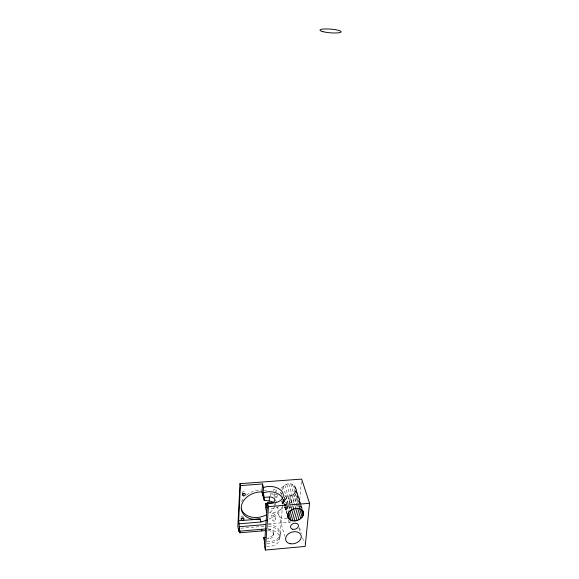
<?xml version="1.0" encoding="UTF-8"?>
<svg xmlns="http://www.w3.org/2000/svg" width="579" height="579" viewBox="0 0 579 579"><rect width="100%" height="100%" fill="white"/><g stroke="black" fill="none" stroke-linecap="round" stroke-linejoin="round"><path stroke-width="0.43" stroke-dasharray="2.9 2.17" d="M270.559 496.015L270.806 492.584M267.093 538.861L268.786 538.716L268.909 537.059A5.935 4.125 4 0 0 273.795 532.991A5.935 4.125 4 0 0 268.381 528.859M273.65 535.155L273.78 533.505M279.816 538.6L282.4 506.98M282.617 504.331L283.044 499.12M299.017 507.305L299.184 505.547M299.263 504.664L301.42 481.728M284.535 495.899C305.459 497.491 292.75 473.137 280.895 489.103M268.873 519.225L275.3 515.795A11.725 7.02 55.2 0 0 277.681 507.153M240.857 528.236L265.204 526.166M268.215 523.908L293.22 521.802M281.293 493.721L280.641 492.295L281.126 493.996M295.804 487.967L302.108 508.181M295.167 486.534L302.506 510.099M295.92 489.537L300.646 504.722M300.906 505.561L301.695 508.094M294.06 485.347L300.06 504.693M300.32 505.532L301.369 508.898M295.514 491.151L299.705 504.664M299.965 505.503L300.487 507.197M292.547 484.478L298.771 504.664M299.032 505.503L300.067 508.869M294.617 492.686L298.257 504.526M298.518 505.373L299.039 507.066M290.738 484.001L298.192 508.391M293.285 494.053L297.418 507.602M288.755 483.943L295.124 504.982M295.377 505.822L296.137 508.348M291.613 495.146L294.682 505.322M286.728 484.305L293.032 505.358M293.285 506.205L294.045 508.731M299.495 527.462L301.304 533.498M302.593 537.811L304.141 542.986M289.71 495.899L292.496 505.243M290.868 500.082L292.395 505.192M292.648 506.046L293.155 507.747M298.945 528.229L299.965 531.66M284.81 485.064L290.803 505.308M291.049 506.147L292.048 509.52M287.705 496.261L291.223 508.159M283.124 486.172L290.296 510.664M285.737 496.21L289.71 509.817M281.785 487.554L282.523 490.087M284.484 496.854L286.938 505.315M287.184 506.155L288.66 511.235M284.427 497.448L286.641 505.098M286.887 505.952L288.364 511.054M283.819 499.264L285.773 506.046M286.019 506.893L287.235 511.127M283.638 499.149L285.599 505.952M285.845 506.799L287.307 511.901M281.235 493.265L281.778 495.421M282.936 499.207L287.314 514.47M282.827 499.938L284.528 505.887M284.774 506.734L286.714 513.53M283.428 502.297L286.612 513.414M288.537 520.145L289.789 524.523M273.317 490.775A1.484 1.129 -17.2 0 1 274.453 489.277A1.484 1.129 -17.2 0 1 276.176 489.964L276.661 491.687M274.033 493.366L274.75 495.95M275.655 499.793L276.559 503.064M278.745 514.593L284.658 536.183M274.323 514.268A1.462 1.093 -16.9 0 1 272.463 515.788A1.462 1.093 -16.9 0 1 271.971 513.964A1.462 1.093 -16.9 0 1 274.323 514.268L275.734 519.537A1.469 1.093 -16.9 0 1 273.86 521.064A1.469 1.093 -16.9 0 1 273.36 519.233A1.469 1.093 -16.9 0 1 275.734 519.537M271.515 515.078L272.904 520.355M287.256 518.538A7.766 5.783 -17.6 0 1 278.948 512.227A7.766 5.783 -17.6 0 1 290.962 507.522M268.149 529.22A12.325 8.627 4 0 1 279.809 538.709A12.325 8.627 4 0 1 266.883 546.431M282.545 505.192A12.629 8.403 4 0 1 269.322 512.777M274.526 496.731A12.629 8.403 4 0 1 279.208 499.047M281.097 500.9A12.629 8.403 4 0 1 282.538 504.461M268.497 524.465A12.369 8.598 4 0 1 280.2 533.932A12.369 8.598 4 0 1 267.23 541.611M274.417 503.925A4.545 3.025 4 0 1 274.222 505.481M282.899 500.878A12.673 8.374 4.1 0 1 281.517 504.352M278.839 506.582A12.673 8.374 4.1 0 1 269.64 508.427M241.979 492.859A1.498 1.144 -15.2 0 1 244.779 492.099M275.749 502.478A17.768 13.397 -16.1 0 1 275.155 505.344M274.895 506.053A17.768 13.397 -16.1 0 1 269.973 512.48M241.631 501.631A17.768 13.397 -16.1 0 1 243.571 498.157M246.538 495.059A17.768 13.397 -16.1 0 1 261.549 489.957M263.785 490.138A17.768 13.397 -16.1 0 1 267.925 491.209M271.385 493.142A17.768 13.397 -16.1 0 1 274.83 497.332M276.176 489.964A1.484 1.129 -17.2 0 1 275.039 491.462M240.936 516.743A1.476 1.1 -15 0 1 242.413 516.07A1.476 1.1 -15 0 1 243.578 516.801M285.606 504.483A3.915 2.938 -17.8 0 1 284.13 500.22A3.915 2.938 -17.8 0 1 289.992 499.091A3.915 2.938 -17.8 0 1 289.42 503.744M268.265 530.502A5.928 4.133 4 0 1 273.664 534.634A5.928 4.133 4 0 1 268.786 538.716M268.374 526.108A12.354 8.605 4 0 1 280.062 535.575A12.354 8.605 4 0 1 267.107 543.276M277.631 495.132A1.498 1.136 -17.2 0 1 275.966 496.71A1.498 1.136 -17.2 0 1 274.895 495.154A1.498 1.136 -17.2 0 1 277.29 494.64"/><path stroke-width="0.87" d="M262.975 495.754L263.517 487.67L264.9 487.105A12.716 8.338 4.1 0 1 283.059 493.54A12.716 8.338 4.1 0 1 270.024 503.1L267.447 502.681L264.386 546.011L265.356 550.05L305.176 546.438L309.541 503.296L301.666 479.086L239.981 483.668L237.839 526.477L238.895 531.515L239.055 528.388L239.967 532.781L265.891 530.567M239.967 532.781L238.649 520.789L240.423 485.607L239.981 483.668M273.411 502.478A4.545 3.025 4 0 0 270.335 501.298L264.125 500.205L262.012 492.012L262.54 483.95L240.423 485.607M261.708 530.929L261.817 529.286M264.125 500.205L264.313 497.383L263.163 492.932L267.621 491.774L270.871 491.723A12.673 8.374 4.1 0 1 282.588 498.693M264.313 497.383L269.467 496.977A4.56 3.011 4.1 0 1 274.743 499.626A4.56 3.011 4.1 0 1 271.066 502.985L265.877 503.397L265.573 507.732L266.76 512.364M265.515 537.363L263.821 537.507L264.61 542.856M265.356 550.05L268.468 506.596L267.447 502.681M269.177 500.965L269.467 496.977M303.418 512.393C300.335 503.918 284.159 510.012 288.356 518.371C293.242 524.581 306.385 518.639 302.897 510.707M266.897 520.21L260.955 521.99L239.286 523.807M260.955 521.99L260.224 518.994L253.515 519.327A17.819 13.411 -16.1 0 1 241.552 505.293A17.819 13.411 -16.1 0 1 259.754 491.947L262.012 492.012M240.053 531.124L266.007 528.924M238.649 520.789L260.224 518.994M239.134 526.738L265.32 524.523M268.468 506.596L309.541 503.296M302.224 509.781L303.534 514M301.008 508.883L303.106 515.643M299.3 507.913L302.166 517.213M297.678 508.449L300.776 518.61M295.449 507.87L299.039 519.739M293.51 508.637L297.063 520.528M291.469 509.013L294.986 520.912M289.963 510.671L292.945 520.876M288.617 511.908L291.078 520.412M287.799 513.602L289.514 519.558M287.379 514.97L288.356 518.371M262.54 483.95L263.517 487.67M265.877 503.397L267.071 508.015M263.821 537.507L264.726 541.199M266.253 514.919A17.768 13.397 -16.1 0 1 241.262 508.753M243.151 517.916A1.476 1.1 -15 0 1 241.096 518.089M244.693 493.265A1.498 1.144 -15.2 0 1 242.355 493.655M322.973 31.679A10.632 1.846 4.5 0 0 340.763 32.25A10.632 1.846 4.5 0 0 327.938 28.972A10.632 1.846 4.5 0 0 322.973 31.679M290.311 543.724A8.055 5.877 -17.8 0 0 301.246 535.944A8.055 5.877 -17.8 0 0 288.711 533.621A8.055 5.877 -17.8 0 0 290.311 543.724M243.433 495.87A1.505 1.144 -15.2 0 0 245.358 494.321A1.505 1.144 -15.2 0 0 242.919 493.952A1.505 1.144 -15.2 0 0 243.433 495.87M241.819 520.231A1.476 1.107 -15 0 0 244.056 519.074A1.476 1.107 -15 0 0 241.921 518.277A1.476 1.107 -15 0 0 241.819 520.231M292.75 529.293A4.06 2.989 -18 0 0 298.446 525.529A4.06 2.989 -18 0 0 292.265 524.082A4.06 2.989 -18 0 0 292.75 529.293"/></g></svg>
